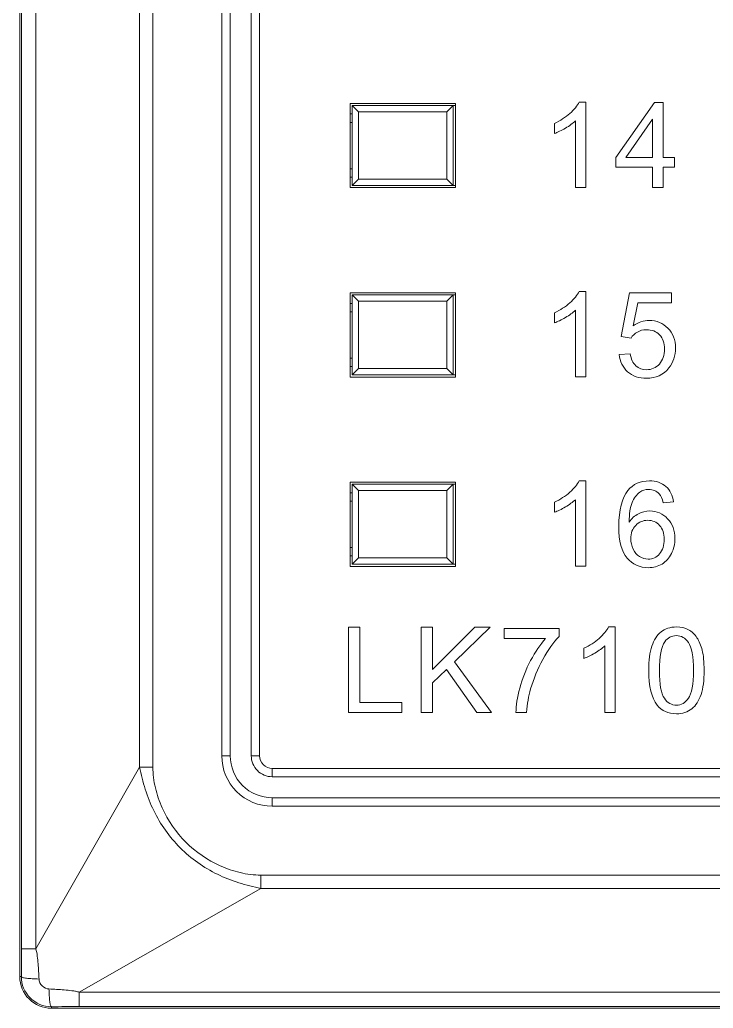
# Model space of a CAD drawing. Header units: millimetres. Extents: x 33157 to 59611, y -29750 to 1750.
# Drawn here: x 53692.32 to 53708.79, y -3682.7 to -3659.21 of the extents above; entities that cross this region are included whole.
import ezdxf

# ---------------------------------------------------------------- set-up
doc = ezdxf.new("R2010")
doc.units = ezdxf.units.MM
doc.layers.add('layer 1', color=7, linetype='Continuous', lineweight=18)

msp = doc.modelspace()

# ---------------------------------------------------------------- linework, layer by layer
at = {"layer": 'layer 1', "lineweight": 9}
for p, q in [((53692.317, -3583.449), (53692.317, -3681.948)), ((53692.355, -3584.113), (53692.355, -3681.284)), ((53692.696, -3584.113), (53692.696, -3681.284)), ((53695.163, -3588.429), (53695.163, -3676.968)), ((53695.479, -3588.429), (53695.479, -3676.968)), ((53697.117, -3588.699), (53697.117, -3676.698)), ((53697.317, -3588.699), (53697.317, -3676.698)), ((53697.817, -3588.699), (53697.817, -3676.698)), ((53698.017, -3588.699), (53698.017, -3676.698)), ((53700.167, -3661.199), (53700.167, -3663.199)), ((53700.217, -3661.249), (53700.217, -3663.149)), ((53702.617, -3661.249), (53702.617, -3663.149)), ((53702.667, -3661.199), (53702.667, -3663.199)), ((53700.367, -3661.399), (53700.367, -3662.999)), ((53702.467, -3661.399), (53702.467, -3662.999)), ((53700.167, -3665.699), (53700.167, -3667.699)), ((53700.217, -3665.749), (53700.217, -3667.649)), ((53702.617, -3665.749), (53702.617, -3667.649)), ((53702.667, -3665.699), (53702.667, -3667.699)), ((53700.367, -3665.899), (53700.367, -3667.499)), ((53702.467, -3665.899), (53702.467, -3667.499)), ((53700.167, -3670.199), (53700.167, -3672.199)), ((53700.217, -3670.249), (53700.217, -3672.149)), ((53702.617, -3670.249), (53702.617, -3672.149)), ((53702.667, -3670.199), (53702.667, -3672.199)), ((53700.367, -3670.399), (53700.367, -3671.999)), ((53702.467, -3670.399), (53702.467, -3671.999)), ((53697.317, -3676.698), (53697.317, -3676.698)), ((53698.017, -3676.698), (53698.017, -3676.698)), ((53695.163, -3676.968), (53695.163, -3676.968)), ((53695.479, -3676.968), (53695.479, -3676.968)), ((53698.317, -3676.998), (53698.317, -3676.998)), ((53698.317, -3676.998), (53698.317, -3677.198)), ((53698.317, -3677.698), (53698.317, -3677.698)), ((53698.317, -3677.698), (53698.317, -3677.898)), ((53698.047, -3679.536), (53698.047, -3679.536)), ((53698.047, -3679.536), (53698.047, -3679.852)), ((53698.047, -3679.852), (53698.047, -3679.852)), ((53692.696, -3681.284), (53692.696, -3681.284)), ((53692.354, -3681.948), (53692.354, -3681.948)), ((53693.731, -3682.319), (53693.731, -3682.319)), ((53693.731, -3682.319), (53693.731, -3682.661)), ((53693.067, -3682.662), (53693.067, -3682.662)), ((53693.067, -3682.662), (53693.067, -3682.698))]:
    msp.add_line(p, q, dxfattribs=at)
for points in [[(53702.667, -3661.199), (53702.667, -3661.199), (53700.167, -3661.199), (53700.167, -3661.199)], [(53700.217, -3661.249), (53700.217, -3661.249), (53702.667, -3661.249), (53702.667, -3661.249)], [(53700.217, -3661.249), (53700.217, -3661.249), (53700.367, -3661.399), (53700.367, -3661.399)], [(53702.617, -3661.249), (53702.617, -3661.249), (53702.467, -3661.399), (53702.467, -3661.399)], [(53700.217, -3661.449), (53700.217, -3661.449), (53700.167, -3661.449), (53700.167, -3661.449)], [(53702.467, -3661.399), (53702.467, -3661.399), (53700.367, -3661.399), (53700.367, -3661.399)], [(53700.217, -3661.649), (53700.217, -3661.649), (53700.167, -3661.649), (53700.167, -3661.649)], [(53700.167, -3662.749), (53700.167, -3662.749), (53700.217, -3662.749), (53700.217, -3662.749)], [(53700.167, -3662.949), (53700.167, -3662.949), (53700.217, -3662.949), (53700.217, -3662.949)], [(53700.167, -3663.199), (53700.167, -3663.199), (53702.667, -3663.199), (53702.667, -3663.199)], [(53700.217, -3663.149), (53700.217, -3663.149), (53702.667, -3663.149), (53702.667, -3663.149)], [(53700.217, -3663.149), (53700.217, -3663.149), (53700.367, -3662.999), (53700.367, -3662.999)], [(53700.367, -3662.999), (53700.367, -3662.999), (53702.467, -3662.999), (53702.467, -3662.999)], [(53702.617, -3663.149), (53702.617, -3663.149), (53702.467, -3662.999), (53702.467, -3662.999)], [(53702.667, -3665.699), (53702.667, -3665.699), (53700.167, -3665.699), (53700.167, -3665.699)], [(53700.217, -3665.749), (53700.217, -3665.749), (53702.667, -3665.749), (53702.667, -3665.749)], [(53700.217, -3665.749), (53700.217, -3665.749), (53700.367, -3665.899), (53700.367, -3665.899)], [(53702.617, -3665.749), (53702.617, -3665.749), (53702.467, -3665.899), (53702.467, -3665.899)], [(53700.217, -3665.949), (53700.217, -3665.949), (53700.167, -3665.949), (53700.167, -3665.949)], [(53702.467, -3665.899), (53702.467, -3665.899), (53700.367, -3665.899), (53700.367, -3665.899)], [(53700.217, -3666.149), (53700.217, -3666.149), (53700.167, -3666.149), (53700.167, -3666.149)], [(53700.167, -3667.249), (53700.167, -3667.249), (53700.217, -3667.249), (53700.217, -3667.249)], [(53700.167, -3667.449), (53700.167, -3667.449), (53700.217, -3667.449), (53700.217, -3667.449)], [(53700.217, -3667.649), (53700.217, -3667.649), (53702.667, -3667.649), (53702.667, -3667.649)], [(53700.217, -3667.649), (53700.217, -3667.649), (53700.367, -3667.499), (53700.367, -3667.499)], [(53700.367, -3667.499), (53700.367, -3667.499), (53702.467, -3667.499), (53702.467, -3667.499)], [(53702.617, -3667.649), (53702.617, -3667.649), (53702.467, -3667.499), (53702.467, -3667.499)], [(53700.167, -3667.699), (53700.167, -3667.699), (53702.667, -3667.699), (53702.667, -3667.699)], [(53702.667, -3670.199), (53702.667, -3670.199), (53700.167, -3670.199), (53700.167, -3670.199)], [(53700.217, -3670.249), (53700.217, -3670.249), (53702.667, -3670.249), (53702.667, -3670.249)], [(53700.217, -3670.249), (53700.217, -3670.249), (53700.367, -3670.399), (53700.367, -3670.399)], [(53702.617, -3670.249), (53702.617, -3670.249), (53702.467, -3670.399), (53702.467, -3670.399)], [(53700.217, -3670.449), (53700.217, -3670.449), (53700.167, -3670.449), (53700.167, -3670.449)], [(53702.467, -3670.399), (53702.467, -3670.399), (53700.367, -3670.399), (53700.367, -3670.399)], [(53700.217, -3670.649), (53700.217, -3670.649), (53700.167, -3670.649), (53700.167, -3670.649)], [(53700.167, -3671.749), (53700.167, -3671.749), (53700.217, -3671.749), (53700.217, -3671.749)], [(53700.167, -3671.949), (53700.167, -3671.949), (53700.217, -3671.949), (53700.217, -3671.949)], [(53700.217, -3672.149), (53700.217, -3672.149), (53700.367, -3671.999), (53700.367, -3671.999)], [(53700.367, -3671.999), (53700.367, -3671.999), (53702.467, -3671.999), (53702.467, -3671.999)], [(53702.617, -3672.149), (53702.617, -3672.149), (53702.467, -3671.999), (53702.467, -3671.999)], [(53700.167, -3672.199), (53700.167, -3672.199), (53702.667, -3672.199), (53702.667, -3672.199)], [(53700.217, -3672.149), (53700.217, -3672.149), (53702.667, -3672.149), (53702.667, -3672.149)], [(53697.117, -3676.698), (53697.117, -3676.698), (53697.317, -3676.698), (53697.317, -3676.698)], [(53698.017, -3676.698), (53698.017, -3676.698), (53697.817, -3676.698), (53697.817, -3676.698)], [(53692.696, -3681.284), (53692.696, -3681.284), (53695.163, -3676.968), (53695.163, -3676.968)], [(53695.479, -3676.968), (53695.479, -3676.968), (53695.163, -3676.968), (53695.163, -3676.968)], [(53698.317, -3676.998), (53698.317, -3676.998), (53721.017, -3676.998), (53721.017, -3676.998)], [(53698.317, -3676.998), (53698.317, -3676.998), (53721.017, -3676.998), (53721.017, -3676.998)], [(53698.317, -3677.198), (53698.317, -3677.198), (53721.017, -3677.198), (53721.017, -3677.198)], [(53721.017, -3677.698), (53721.017, -3677.698), (53698.317, -3677.698), (53698.317, -3677.698)], [(53721.017, -3677.898), (53721.017, -3677.898), (53698.317, -3677.898), (53698.317, -3677.898)], [(53698.047, -3679.536), (53698.047, -3679.536), (53721.286, -3679.536), (53721.286, -3679.536)], [(53693.731, -3682.319), (53693.731, -3682.319), (53698.047, -3679.852), (53698.047, -3679.852)], [(53698.047, -3679.852), (53698.047, -3679.852), (53721.286, -3679.852), (53721.286, -3679.852)], [(53692.355, -3681.284), (53692.355, -3681.284), (53692.696, -3681.284), (53692.696, -3681.284)], [(53692.354, -3681.948), (53692.354, -3681.727), (53692.355, -3681.506), (53692.355, -3681.284)], [(53692.354, -3681.948), (53692.354, -3681.948), (53692.317, -3681.948), (53692.317, -3681.948)], [(53725.603, -3682.319), (53725.603, -3682.319), (53693.731, -3682.319), (53693.731, -3682.319)], [(53693.067, -3682.698), (53693.067, -3682.698), (53726.267, -3682.698), (53726.267, -3682.698)], [(53693.731, -3682.661), (53693.51, -3682.661), (53693.288, -3682.661), (53693.067, -3682.662)], [(53725.603, -3682.661), (53725.603, -3682.661), (53693.731, -3682.661), (53693.731, -3682.661)]]:
    msp.add_open_spline(points, degree=3, dxfattribs=at)
at = {"layer": 'layer 1'}
for points, knots in [([(53705.767, -3663.196), (53705.767, -3663.196), (53705.518, -3663.196), (53705.518, -3663.196), (53705.518, -3663.196), (53705.518, -3661.614), (53705.518, -3661.614), (53705.458, -3661.672), (53705.38, -3661.729), (53705.283, -3661.786), (53705.186, -3661.843), (53705.099, -3661.885), (53705.021, -3661.914), (53705.021, -3661.914), (53705.021, -3661.674), (53705.021, -3661.674), (53705.16, -3661.609), (53705.282, -3661.53), (53705.386, -3661.437), (53705.489, -3661.344), (53705.563, -3661.254), (53705.607, -3661.167), (53705.607, -3661.167), (53705.767, -3661.167), (53705.767, -3661.167), (53705.767, -3661.167), (53705.767, -3663.196), (53705.767, -3663.196)], [0, 0, 0, 0, 142813.247109, 142813.247109, 142813.247109, 285626.494219, 285626.494219, 285626.494219, 428439.741328, 428439.741328, 428439.741328, 571252.988437, 571252.988437, 571252.988437, 714066.235547, 714066.235547, 714066.235547, 856879.482656, 856879.482656, 856879.482656, 999692.729765, 999692.729765, 999692.729765, 1142505.976874, 1142505.976874, 1142505.976874, 1285319.223984, 1285319.223984, 1285319.223984, 1285319.223984]), ([(53707.355, -3663.196), (53707.355, -3663.196), (53707.355, -3662.713), (53707.355, -3662.713), (53707.355, -3662.713), (53706.477, -3662.713), (53706.477, -3662.713), (53706.477, -3662.713), (53706.477, -3662.485), (53706.477, -3662.485), (53706.477, -3662.485), (53707.4, -3661.175), (53707.4, -3661.175), (53707.4, -3661.175), (53707.603, -3661.175), (53707.603, -3661.175), (53707.603, -3661.175), (53707.603, -3662.485), (53707.603, -3662.485), (53707.603, -3662.485), (53707.877, -3662.485), (53707.877, -3662.485), (53707.877, -3662.485), (53707.877, -3662.713), (53707.877, -3662.713), (53707.877, -3662.713), (53707.603, -3662.713), (53707.603, -3662.713), (53707.603, -3662.713), (53707.603, -3663.196), (53707.603, -3663.196), (53707.603, -3663.196), (53707.355, -3663.196), (53707.355, -3663.196)], [0, 0, 0, 0, 141265.981455, 141265.981455, 141265.981455, 282531.962909, 282531.962909, 282531.962909, 423797.944364, 423797.944364, 423797.944364, 565063.925819, 565063.925819, 565063.925819, 706329.907273, 706329.907273, 706329.907273, 847595.888728, 847595.888728, 847595.888728, 988861.870183, 988861.870183, 988861.870183, 1130127.851637, 1130127.851637, 1130127.851637, 1271393.833092, 1271393.833092, 1271393.833092, 1412659.814547, 1412659.814547, 1412659.814547, 1553925.796001, 1553925.796001, 1553925.796001, 1553925.796001]), ([(53707.355, -3662.485), (53707.355, -3662.485), (53707.355, -3661.575), (53707.355, -3661.575), (53707.355, -3661.575), (53706.721, -3662.485), (53706.721, -3662.485), (53706.721, -3662.485), (53707.355, -3662.485), (53707.355, -3662.485)], [0, 0, 0, 0, 159885.433824, 159885.433824, 159885.433824, 319770.867647, 319770.867647, 319770.867647, 479656.301471, 479656.301471, 479656.301471, 479656.301471]), ([(53705.767, -3667.696), (53705.767, -3667.696), (53705.518, -3667.696), (53705.518, -3667.696), (53705.518, -3667.696), (53705.518, -3666.114), (53705.518, -3666.114), (53705.458, -3666.172), (53705.38, -3666.229), (53705.283, -3666.286), (53705.186, -3666.343), (53705.099, -3666.385), (53705.021, -3666.414), (53705.021, -3666.414), (53705.021, -3666.174), (53705.021, -3666.174), (53705.16, -3666.109), (53705.282, -3666.03), (53705.386, -3665.937), (53705.489, -3665.844), (53705.563, -3665.754), (53705.607, -3665.667), (53705.607, -3665.667), (53705.767, -3665.667), (53705.767, -3665.667), (53705.767, -3665.667), (53705.767, -3667.696), (53705.767, -3667.696)], [0, 0, 0, 0, 142819.305403, 142819.305403, 142819.305403, 285638.610806, 285638.610806, 285638.610806, 428457.916209, 428457.916209, 428457.916209, 571277.221612, 571277.221612, 571277.221612, 714096.527015, 714096.527015, 714096.527015, 856915.832418, 856915.832418, 856915.832418, 999735.13782, 999735.13782, 999735.13782, 1142554.443223, 1142554.443223, 1142554.443223, 1285373.748626, 1285373.748626, 1285373.748626, 1285373.748626]), ([(53706.562, -3667.165), (53706.562, -3667.165), (53706.821, -3667.145), (53706.821, -3667.145), (53706.841, -3667.272), (53706.885, -3667.367), (53706.955, -3667.431), (53707.024, -3667.494), (53707.11, -3667.526), (53707.21, -3667.526), (53707.331, -3667.526), (53707.432, -3667.481), (53707.514, -3667.391), (53707.596, -3667.301), (53707.637, -3667.182), (53707.637, -3667.033), (53707.637, -3666.891), (53707.598, -3666.78), (53707.519, -3666.698), (53707.441, -3666.616), (53707.337, -3666.575), (53707.207, -3666.575), (53707.127, -3666.575), (53707.055, -3666.594), (53706.991, -3666.63), (53706.928, -3666.667), (53706.878, -3666.715), (53706.841, -3666.773), (53706.841, -3666.773), (53706.607, -3666.739), (53706.607, -3666.739), (53706.607, -3666.739), (53706.801, -3665.7), (53706.801, -3665.7), (53706.801, -3665.7), (53707.803, -3665.7), (53707.803, -3665.7), (53707.803, -3665.7), (53707.803, -3665.938), (53707.803, -3665.938), (53707.803, -3665.938), (53706.999, -3665.938), (53706.999, -3665.938), (53706.999, -3665.938), (53706.892, -3666.483), (53706.892, -3666.483), (53707.013, -3666.398), (53707.14, -3666.355), (53707.272, -3666.355), (53707.448, -3666.355), (53707.597, -3666.416), (53707.718, -3666.539), (53707.839, -3666.661), (53707.899, -3666.818), (53707.899, -3667.01), (53707.899, -3667.193), (53707.846, -3667.351), (53707.74, -3667.484), (53707.611, -3667.648), (53707.434, -3667.73), (53707.21, -3667.73), (53707.026, -3667.73), (53706.877, -3667.678), (53706.761, -3667.575), (53706.644, -3667.472), (53706.578, -3667.335), (53706.562, -3667.165)], [0, 0, 0, 0, 137865.531569, 137865.531569, 137865.531569, 275731.063138, 275731.063138, 275731.063138, 413596.594707, 413596.594707, 413596.594707, 551462.126276, 551462.126276, 551462.126276, 689327.657845, 689327.657845, 689327.657845, 827193.189414, 827193.189414, 827193.189414, 965058.720983, 965058.720983, 965058.720983, 1102924.252552, 1102924.252552, 1102924.252552, 1240789.784121, 1240789.784121, 1240789.784121, 1378655.31569, 1378655.31569, 1378655.31569, 1516520.847259, 1516520.847259, 1516520.847259, 1654386.378828, 1654386.378828, 1654386.378828, 1792251.910397, 1792251.910397, 1792251.910397, 1930117.441966, 1930117.441966, 1930117.441966, 2067982.973536, 2067982.973536, 2067982.973536, 2205848.505105, 2205848.505105, 2205848.505105, 2343714.036674, 2343714.036674, 2343714.036674, 2481579.568243, 2481579.568243, 2481579.568243, 2619445.099812, 2619445.099812, 2619445.099812, 2757310.631381, 2757310.631381, 2757310.631381, 2895176.16295, 2895176.16295, 2895176.16295, 3033041.694519, 3033041.694519, 3033041.694519, 3033041.694519]), ([(53705.767, -3672.196), (53705.767, -3672.196), (53705.518, -3672.196), (53705.518, -3672.196), (53705.518, -3672.196), (53705.518, -3670.614), (53705.518, -3670.614), (53705.458, -3670.672), (53705.38, -3670.729), (53705.283, -3670.786), (53705.186, -3670.843), (53705.099, -3670.885), (53705.021, -3670.914), (53705.021, -3670.914), (53705.021, -3670.674), (53705.021, -3670.674), (53705.16, -3670.609), (53705.282, -3670.53), (53705.386, -3670.437), (53705.489, -3670.344), (53705.563, -3670.254), (53705.607, -3670.167), (53705.607, -3670.167), (53705.767, -3670.167), (53705.767, -3670.167), (53705.767, -3670.167), (53705.767, -3672.196), (53705.767, -3672.196)], [0, 0, 0, 0, 142825.364308, 142825.364308, 142825.364308, 285650.728616, 285650.728616, 285650.728616, 428476.092924, 428476.092924, 428476.092924, 571301.457232, 571301.457232, 571301.457232, 714126.82154, 714126.82154, 714126.82154, 856952.185848, 856952.185848, 856952.185848, 999777.550156, 999777.550156, 999777.550156, 1142602.914464, 1142602.914464, 1142602.914464, 1285428.278772, 1285428.278772, 1285428.278772, 1285428.278772]), ([(53707.851, -3670.669), (53707.851, -3670.669), (53707.606, -3670.689), (53707.606, -3670.689), (53707.584, -3670.591), (53707.552, -3670.52), (53707.511, -3670.476), (53707.444, -3670.405), (53707.361, -3670.37), (53707.262, -3670.37), (53707.182, -3670.37), (53707.112, -3670.392), (53707.051, -3670.436), (53706.973, -3670.493), (53706.912, -3670.576), (53706.866, -3670.685), (53706.821, -3670.795), (53706.798, -3670.95), (53706.796, -3671.152), (53706.856, -3671.061), (53706.929, -3670.993), (53707.015, -3670.95), (53707.102, -3670.906), (53707.192, -3670.883), (53707.287, -3670.883), (53707.453, -3670.883), (53707.594, -3670.945), (53707.711, -3671.066), (53707.827, -3671.188), (53707.885, -3671.345), (53707.885, -3671.539), (53707.885, -3671.666), (53707.858, -3671.783), (53707.803, -3671.892), (53707.748, -3672.001), (53707.674, -3672.085), (53707.578, -3672.143), (53707.482, -3672.2), (53707.373, -3672.23), (53707.252, -3672.23), (53707.046, -3672.23), (53706.877, -3672.153), (53706.746, -3672.001), (53706.616, -3671.85), (53706.55, -3671.599), (53706.55, -3671.25), (53706.55, -3670.859), (53706.623, -3670.575), (53706.767, -3670.398), (53706.893, -3670.244), (53707.063, -3670.167), (53707.277, -3670.167), (53707.436, -3670.167), (53707.567, -3670.211), (53707.668, -3670.3), (53707.77, -3670.389), (53707.831, -3670.512), (53707.851, -3670.669)], [0, 0, 0, 0, 138338.832274, 138338.832274, 138338.832274, 276677.664547, 276677.664547, 276677.664547, 415016.496821, 415016.496821, 415016.496821, 553355.329094, 553355.329094, 553355.329094, 691694.161368, 691694.161368, 691694.161368, 830032.993641, 830032.993641, 830032.993641, 968371.825915, 968371.825915, 968371.825915, 1106710.658188, 1106710.658188, 1106710.658188, 1245049.490462, 1245049.490462, 1245049.490462, 1383388.322735, 1383388.322735, 1383388.322735, 1521727.155009, 1521727.155009, 1521727.155009, 1660065.987283, 1660065.987283, 1660065.987283, 1798404.819556, 1798404.819556, 1798404.819556, 1936743.65183, 1936743.65183, 1936743.65183, 2075082.484103, 2075082.484103, 2075082.484103, 2213421.316377, 2213421.316377, 2213421.316377, 2351760.14865, 2351760.14865, 2351760.14865, 2490098.980924, 2490098.980924, 2490098.980924, 2628437.813197, 2628437.813197, 2628437.813197, 2628437.813197]), ([(53706.835, -3671.541), (53706.835, -3671.627), (53706.854, -3671.708), (53706.89, -3671.787), (53706.926, -3671.865), (53706.977, -3671.924), (53707.041, -3671.965), (53707.106, -3672.006), (53707.175, -3672.026), (53707.248, -3672.026), (53707.354, -3672.026), (53707.444, -3671.984), (53707.519, -3671.899), (53707.594, -3671.815), (53707.631, -3671.7), (53707.631, -3671.555), (53707.631, -3671.415), (53707.594, -3671.305), (53707.52, -3671.224), (53707.446, -3671.144), (53707.352, -3671.104), (53707.238, -3671.104), (53707.126, -3671.104), (53707.031, -3671.144), (53706.952, -3671.224), (53706.874, -3671.305), (53706.835, -3671.41), (53706.835, -3671.541)], [0, 0, 0, 0, 142832.565057, 142832.565057, 142832.565057, 285665.130115, 285665.130115, 285665.130115, 428497.695172, 428497.695172, 428497.695172, 571330.26023, 571330.26023, 571330.26023, 714162.825287, 714162.825287, 714162.825287, 856995.390345, 856995.390345, 856995.390345, 999827.955402, 999827.955402, 999827.955402, 1142660.52046, 1142660.52046, 1142660.52046, 1285493.085517, 1285493.085517, 1285493.085517, 1285493.085517]), ([(53700.131, -3675.668), (53700.131, -3675.668), (53700.131, -3673.647), (53700.131, -3673.647), (53700.131, -3673.647), (53700.4, -3673.647), (53700.4, -3673.647), (53700.4, -3673.647), (53700.4, -3675.431), (53700.4, -3675.431), (53700.4, -3675.431), (53701.393, -3675.431), (53701.393, -3675.431), (53701.393, -3675.431), (53701.393, -3675.668), (53701.393, -3675.668), (53701.393, -3675.668), (53700.131, -3675.668), (53700.131, -3675.668)], [0, 0, 0, 0, 147396.061655, 147396.061655, 147396.061655, 294792.123309, 294792.123309, 294792.123309, 442188.184964, 442188.184964, 442188.184964, 589584.246619, 589584.246619, 589584.246619, 736980.308274, 736980.308274, 736980.308274, 884376.369928, 884376.369928, 884376.369928, 884376.369928]), ([(53701.858, -3675.668), (53701.858, -3675.668), (53701.858, -3673.647), (53701.858, -3673.647), (53701.858, -3673.647), (53702.126, -3673.647), (53702.126, -3673.647), (53702.126, -3673.647), (53702.126, -3674.649), (53702.126, -3674.649), (53702.126, -3674.649), (53703.13, -3673.647), (53703.13, -3673.647), (53703.13, -3673.647), (53703.492, -3673.647), (53703.492, -3673.647), (53703.492, -3673.647), (53702.644, -3674.466), (53702.644, -3674.466), (53702.644, -3674.466), (53703.529, -3675.668), (53703.529, -3675.668), (53703.529, -3675.668), (53703.176, -3675.668), (53703.176, -3675.668), (53703.176, -3675.668), (53702.457, -3674.648), (53702.457, -3674.648), (53702.457, -3674.648), (53702.126, -3674.968), (53702.126, -3674.968), (53702.126, -3674.968), (53702.126, -3675.668), (53702.126, -3675.668), (53702.126, -3675.668), (53701.858, -3675.668), (53701.858, -3675.668)], [0, 0, 0, 0, 140842.737376, 140842.737376, 140842.737376, 281685.474753, 281685.474753, 281685.474753, 422528.212129, 422528.212129, 422528.212129, 563370.949506, 563370.949506, 563370.949506, 704213.686882, 704213.686882, 704213.686882, 845056.424259, 845056.424259, 845056.424259, 985899.161635, 985899.161635, 985899.161635, 1126741.899012, 1126741.899012, 1126741.899012, 1267584.636388, 1267584.636388, 1267584.636388, 1408427.373765, 1408427.373765, 1408427.373765, 1549270.111141, 1549270.111141, 1549270.111141, 1690112.848518, 1690112.848518, 1690112.848518, 1690112.848518]), ([(53703.824, -3673.91), (53703.824, -3673.91), (53703.824, -3673.672), (53703.824, -3673.672), (53703.824, -3673.672), (53705.13, -3673.672), (53705.13, -3673.672), (53705.13, -3673.672), (53705.13, -3673.864), (53705.13, -3673.864), (53705.002, -3674.001), (53704.874, -3674.183), (53704.748, -3674.41), (53704.621, -3674.638), (53704.524, -3674.871), (53704.455, -3675.112), (53704.406, -3675.281), (53704.374, -3675.466), (53704.36, -3675.668), (53704.36, -3675.668), (53704.106, -3675.668), (53704.106, -3675.668), (53704.109, -3675.509), (53704.14, -3675.316), (53704.2, -3675.091), (53704.259, -3674.865), (53704.344, -3674.648), (53704.456, -3674.439), (53704.567, -3674.229), (53704.686, -3674.053), (53704.811, -3673.91), (53704.811, -3673.91), (53703.824, -3673.91), (53703.824, -3673.91)], [0, 0, 0, 0, 141275.635565, 141275.635565, 141275.635565, 282551.271129, 282551.271129, 282551.271129, 423826.906694, 423826.906694, 423826.906694, 565102.542258, 565102.542258, 565102.542258, 706378.177823, 706378.177823, 706378.177823, 847653.813387, 847653.813387, 847653.813387, 988929.448952, 988929.448952, 988929.448952, 1130205.084516, 1130205.084516, 1130205.084516, 1271480.720081, 1271480.720081, 1271480.720081, 1412756.355645, 1412756.355645, 1412756.355645, 1554031.99121, 1554031.99121, 1554031.99121, 1554031.99121]), ([(53706.467, -3675.668), (53706.467, -3675.668), (53706.219, -3675.668), (53706.219, -3675.668), (53706.219, -3675.668), (53706.219, -3674.086), (53706.219, -3674.086), (53706.159, -3674.144), (53706.081, -3674.201), (53705.984, -3674.258), (53705.887, -3674.315), (53705.799, -3674.357), (53705.722, -3674.386), (53705.722, -3674.386), (53705.722, -3674.146), (53705.722, -3674.146), (53705.861, -3674.081), (53705.982, -3674.002), (53706.086, -3673.909), (53706.19, -3673.816), (53706.264, -3673.726), (53706.307, -3673.639), (53706.307, -3673.639), (53706.467, -3673.639), (53706.467, -3673.639), (53706.467, -3673.639), (53706.467, -3675.668), (53706.467, -3675.668)], [0, 0, 0, 0, 142831.838761, 142831.838761, 142831.838761, 285663.677522, 285663.677522, 285663.677522, 428495.516283, 428495.516283, 428495.516283, 571327.355043, 571327.355043, 571327.355043, 714159.193804, 714159.193804, 714159.193804, 856991.032565, 856991.032565, 856991.032565, 999822.871326, 999822.871326, 999822.871326, 1142654.710087, 1142654.710087, 1142654.710087, 1285486.548848, 1285486.548848, 1285486.548848, 1285486.548848]), ([(53707.262, -3674.671), (53707.262, -3674.432), (53707.287, -3674.239), (53707.336, -3674.093), (53707.385, -3673.947), (53707.458, -3673.835), (53707.555, -3673.756), (53707.651, -3673.678), (53707.773, -3673.639), (53707.92, -3673.639), (53708.028, -3673.639), (53708.123, -3673.66), (53708.205, -3673.704), (53708.287, -3673.748), (53708.355, -3673.811), (53708.408, -3673.893), (53708.46, -3673.975), (53708.502, -3674.075), (53708.532, -3674.193), (53708.562, -3674.311), (53708.578, -3674.471), (53708.578, -3674.671), (53708.578, -3674.908), (53708.553, -3675.1), (53708.505, -3675.245), (53708.456, -3675.392), (53708.383, -3675.504), (53708.286, -3675.583), (53708.19, -3675.662), (53708.068, -3675.702), (53707.92, -3675.702), (53707.726, -3675.702), (53707.573, -3675.632), (53707.462, -3675.494), (53707.329, -3675.324), (53707.262, -3675.05), (53707.262, -3674.671)], [0, 0, 0, 0, 140859.969547, 140859.969547, 140859.969547, 281719.939093, 281719.939093, 281719.939093, 422579.90864, 422579.90864, 422579.90864, 563439.878186, 563439.878186, 563439.878186, 704299.847733, 704299.847733, 704299.847733, 845159.817279, 845159.817279, 845159.817279, 986019.786826, 986019.786826, 986019.786826, 1126879.756372, 1126879.756372, 1126879.756372, 1267739.725919, 1267739.725919, 1267739.725919, 1408599.695465, 1408599.695465, 1408599.695465, 1549459.665012, 1549459.665012, 1549459.665012, 1690319.634558, 1690319.634558, 1690319.634558, 1690319.634558]), ([(53707.516, -3674.672), (53707.516, -3675.004), (53707.555, -3675.225), (53707.633, -3675.334), (53707.71, -3675.444), (53707.806, -3675.498), (53707.92, -3675.498), (53708.034, -3675.498), (53708.13, -3675.443), (53708.207, -3675.334), (53708.285, -3675.224), (53708.324, -3675.003), (53708.324, -3674.672), (53708.324, -3674.339), (53708.285, -3674.118), (53708.207, -3674.009), (53708.13, -3673.899), (53708.033, -3673.845), (53707.917, -3673.845), (53707.803, -3673.845), (53707.712, -3673.893), (53707.644, -3673.989), (53707.559, -3674.112), (53707.516, -3674.34), (53707.516, -3674.672)], [0, 0, 0, 0, 144139.1597, 144139.1597, 144139.1597, 288278.3194, 288278.3194, 288278.3194, 432417.479099, 432417.479099, 432417.479099, 576556.638799, 576556.638799, 576556.638799, 720695.798499, 720695.798499, 720695.798499, 864834.958199, 864834.958199, 864834.958199, 1008974.117899, 1008974.117899, 1008974.117899, 1153113.277599, 1153113.277599, 1153113.277599, 1153113.277599])]:
    msp.add_open_spline(points, degree=3, knots=knots, dxfattribs=at)
at = {"layer": 'layer 1', "lineweight": 9}
for points, knots in [([(53697.117, -3676.698), (53697.117, -3677.017), (53697.243, -3677.322), (53697.468, -3677.547), (53697.693, -3677.772), (53697.999, -3677.898), (53698.317, -3677.898)], [0, 0, 0, 0, 173617.599953, 173617.599953, 173617.599953, 347235.199907, 347235.199907, 347235.199907, 347235.199907]), ([(53697.317, -3676.698), (53697.317, -3676.964), (53697.422, -3677.218), (53697.61, -3677.406), (53697.797, -3677.593), (53698.052, -3677.698), (53698.317, -3677.698)], [0, 0, 0, 0, 173617.986382, 173617.986382, 173617.986382, 347235.972764, 347235.972764, 347235.972764, 347235.972764]), ([(53697.817, -3676.698), (53697.817, -3676.831), (53697.87, -3676.958), (53697.963, -3677.052), (53698.057, -3677.146), (53698.184, -3677.198), (53698.317, -3677.198)], [0, 0, 0, 0, 173618.952845, 173618.952845, 173618.952845, 347237.905689, 347237.905689, 347237.905689, 347237.905689]), ([(53698.017, -3676.698), (53698.017, -3676.778), (53698.049, -3676.854), (53698.105, -3676.911), (53698.161, -3676.967), (53698.237, -3676.998), (53698.317, -3676.998)], [0, 0, 0, 0, 173619.339434, 173619.339434, 173619.339434, 347238.678868, 347238.678868, 347238.678868, 347238.678868]), ([(53695.163, -3676.968), (53695.185, -3677.056), (53695.204, -3677.145), (53695.226, -3677.233), (53695.248, -3677.321), (53695.272, -3677.408), (53695.299, -3677.495), (53695.354, -3677.669), (53695.42, -3677.838), (53695.5, -3678.002), (53695.579, -3678.165), (53695.672, -3678.322), (53695.778, -3678.47), (53695.883, -3678.618), (53696.001, -3678.758), (53696.129, -3678.886), (53696.258, -3679.015), (53696.397, -3679.132), (53696.545, -3679.238), (53696.693, -3679.343), (53696.85, -3679.436), (53697.014, -3679.516), (53697.177, -3679.595), (53697.347, -3679.662), (53697.52, -3679.716), (53697.607, -3679.743), (53697.694, -3679.767), (53697.783, -3679.789), (53697.871, -3679.811), (53697.959, -3679.831), (53698.047, -3679.852)], [0, 0, 0, 0, 142146.37731, 142146.37731, 142146.37731, 284292.754619, 284292.754619, 284292.754619, 426439.131929, 426439.131929, 426439.131929, 568585.509239, 568585.509239, 568585.509239, 710731.886548, 710731.886548, 710731.886548, 852878.263858, 852878.263858, 852878.263858, 995024.641168, 995024.641168, 995024.641168, 1137171.018477, 1137171.018477, 1137171.018477, 1279317.395787, 1279317.395787, 1279317.395787, 1421463.773097, 1421463.773097, 1421463.773097, 1421463.773097]), ([(53695.479, -3676.968), (53695.479, -3677.134), (53695.501, -3677.3), (53695.539, -3677.462), (53695.577, -3677.625), (53695.631, -3677.783), (53695.699, -3677.935), (53695.835, -3678.237), (53696.027, -3678.516), (53696.263, -3678.752), (53696.499, -3678.988), (53696.778, -3679.181), (53697.081, -3679.316), (53697.233, -3679.384), (53697.391, -3679.438), (53697.553, -3679.476), (53697.715, -3679.514), (53697.881, -3679.536), (53698.047, -3679.536)], [0, 0, 0, 0, 147391.458637, 147391.458637, 147391.458637, 294782.917274, 294782.917274, 294782.917274, 442174.375911, 442174.375911, 442174.375911, 589565.834548, 589565.834548, 589565.834548, 736957.293186, 736957.293186, 736957.293186, 884348.751823, 884348.751823, 884348.751823, 884348.751823]), ([(53692.774, -3682.004), (53692.771, -3681.944), (53692.768, -3681.884), (53692.764, -3681.823), (53692.76, -3681.763), (53692.756, -3681.703), (53692.751, -3681.642), (53692.747, -3681.582), (53692.741, -3681.522), (53692.734, -3681.462), (53692.727, -3681.401), (53692.718, -3681.341), (53692.696, -3681.284)], [0, 0, 0, 0, 153944.343214, 153944.343214, 153944.343214, 307888.686428, 307888.686428, 307888.686428, 461833.029642, 461833.029642, 461833.029642, 615777.372856, 615777.372856, 615777.372856, 615777.372856]), ([(53692.317, -3681.948), (53692.317, -3682.147), (53692.396, -3682.338), (53692.537, -3682.479), (53692.677, -3682.619), (53692.868, -3682.698), (53693.067, -3682.698)], [0, 0, 0, 0, 173611.066771, 173611.066771, 173611.066771, 347222.133541, 347222.133541, 347222.133541, 347222.133541]), ([(53692.354, -3681.948), (53692.354, -3682.138), (53692.429, -3682.319), (53692.563, -3682.453), (53692.696, -3682.587), (53692.878, -3682.662), (53693.067, -3682.662)], [0, 0, 0, 0, 173611.137883, 173611.137883, 173611.137883, 347222.275765, 347222.275765, 347222.275765, 347222.275765]), ([(53692.354, -3681.948), (53692.354, -3681.953), (53692.359, -3681.956), (53692.363, -3681.958), (53692.371, -3681.963), (53692.379, -3681.965), (53692.387, -3681.968), (53692.399, -3681.971), (53692.412, -3681.974), (53692.425, -3681.977), (53692.442, -3681.98), (53692.459, -3681.982), (53692.476, -3681.985), (53692.521, -3681.991), (53692.566, -3681.994), (53692.611, -3681.997), (53692.665, -3682.001), (53692.72, -3682.003), (53692.774, -3682.004)], [0, 0, 0, 0, 147388.653557, 147388.653557, 147388.653557, 294777.307114, 294777.307114, 294777.307114, 442165.960671, 442165.960671, 442165.960671, 589554.614229, 589554.614229, 589554.614229, 736943.267786, 736943.267786, 736943.267786, 884331.921343, 884331.921343, 884331.921343, 884331.921343]), ([(53693.011, -3682.241), (53692.952, -3682.238), (53692.893, -3682.21), (53692.849, -3682.166), (53692.805, -3682.123), (53692.777, -3682.064), (53692.774, -3682.004)], [0, 0, 0, 0, 173612.045655, 173612.045655, 173612.045655, 347224.091309, 347224.091309, 347224.091309, 347224.091309]), ([(53693.067, -3682.662), (53693.062, -3682.661), (53693.06, -3682.657), (53693.057, -3682.652), (53693.053, -3682.644), (53693.05, -3682.637), (53693.048, -3682.629), (53693.044, -3682.616), (53693.041, -3682.603), (53693.039, -3682.591), (53693.035, -3682.573), (53693.033, -3682.556), (53693.031, -3682.539), (53693.025, -3682.495), (53693.021, -3682.45), (53693.018, -3682.405), (53693.015, -3682.35), (53693.012, -3682.296), (53693.011, -3682.241)], [0, 0, 0, 0, 147391.193893, 147391.193893, 147391.193893, 294782.387786, 294782.387786, 294782.387786, 442173.581679, 442173.581679, 442173.581679, 589564.775572, 589564.775572, 589564.775572, 736955.969465, 736955.969465, 736955.969465, 884347.163358, 884347.163358, 884347.163358, 884347.163358]), ([(53693.731, -3682.319), (53693.703, -3682.308), (53693.673, -3682.301), (53693.644, -3682.295), (53693.614, -3682.29), (53693.584, -3682.285), (53693.554, -3682.282), (53693.494, -3682.274), (53693.433, -3682.269), (53693.373, -3682.264), (53693.313, -3682.259), (53693.252, -3682.255), (53693.192, -3682.251), (53693.132, -3682.248), (53693.072, -3682.244), (53693.011, -3682.241)], [0, 0, 0, 0, 149637.846491, 149637.846491, 149637.846491, 299275.692982, 299275.692982, 299275.692982, 448913.539473, 448913.539473, 448913.539473, 598551.385964, 598551.385964, 598551.385964, 748189.232455, 748189.232455, 748189.232455, 748189.232455])]:
    msp.add_open_spline(points, degree=3, knots=knots, dxfattribs=at)

doc.saveas('drawing.dxf')
